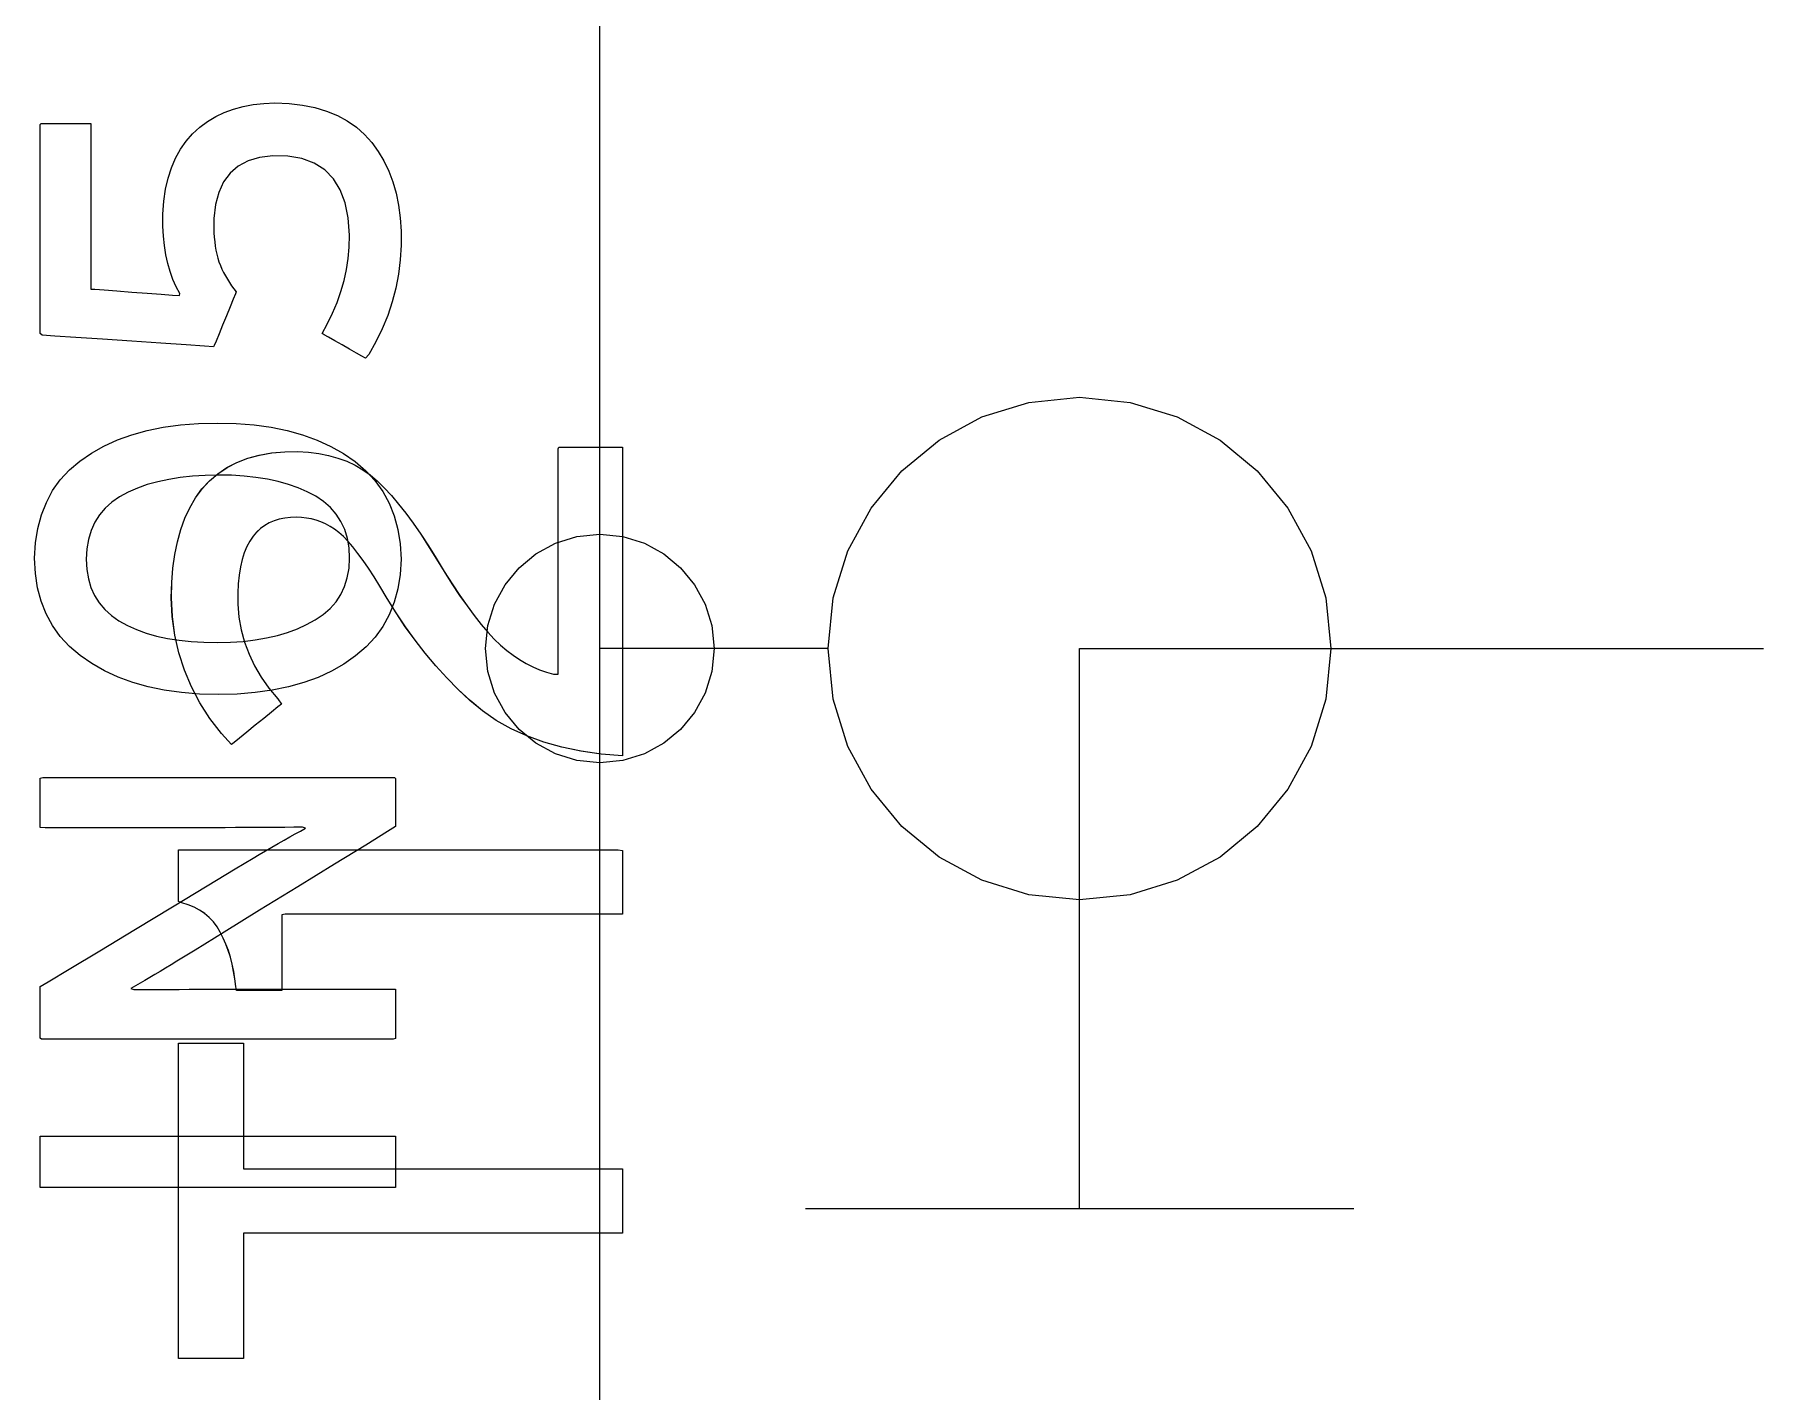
# Model space of a CAD drawing. Extents: x 1 to 47.7, y 0.2 to 35.
# Drawn here: x 36.3259 to 36.7042, y 10.5767 to 10.8737 of the extents above; entities that cross this region are included whole.
import ezdxf

# ---------------------------------------------------------------- set-up
doc = ezdxf.new("R2010")
doc.units = 0
doc.header["$MEASUREMENT"] = 0
for name, color, linetype in [('7_2___8__INDEPENDENT_INPUT', 7, 'CONTINUOUS'), ('7_3___8__OPTOISO_INDEPENDE', 7, 'CONTINUOUS'), ('7_4___24__OPTOISO_INDEPEND', 7, 'CONTINUOUS'), ('7_6____8__INDEPENDENT_INPU', 7, 'CONTINUOUS'), ('7_7____8__OPTOISO_INDEPEND', 7, 'CONTINUOUS')]:
    doc.layers.add(name, color=color, linetype=linetype)

msp = doc.modelspace()

# ---------------------------------------------------------------- linework, layer by layer
at = {"layer": '7_2___8__INDEPENDENT_INPUT'}
for points in [[(36.45455, 10.71583), (36.44989, 10.71623), (36.44547, 10.71687), (36.44128, 10.71774), (36.43733, 10.71885), (36.43363, 10.72019), (36.43016, 10.72177), (36.42692, 10.72359), (36.42393, 10.72564), (36.42118, 10.72793), (36.41858, 10.73037), (36.41609, 10.73291), (36.41368, 10.73554), (36.41137, 10.73828), (36.40915, 10.74112), (36.40703, 10.74406), (36.40499, 10.7471), (36.40305, 10.75024), (36.40144, 10.75299), (36.40018, 10.75502), (36.39896, 10.75689), (36.39778, 10.7586), (36.39664, 10.76014), (36.39554, 10.76153), (36.39448, 10.76275), (36.39347, 10.76381), (36.39249, 10.76471), (36.39153, 10.76542), (36.39055, 10.76603), (36.38955, 10.76656), (36.38854, 10.76701), (36.38751, 10.76738), (36.38646, 10.76766), (36.38539, 10.76787), (36.3843, 10.768), (36.38319, 10.76805), (36.38189, 10.76801), (36.38063, 10.76786), (36.37943, 10.76761), (36.3783, 10.76725), (36.37724, 10.76679), (36.37625, 10.76622), (36.37533, 10.76555), (36.37448, 10.76477), (36.37369, 10.76387), (36.37296, 10.76281), (36.37232, 10.76161), (36.37176, 10.76027), (36.3713, 10.75879), (36.37092, 10.75716), (36.37064, 10.75539), (36.37045, 10.75348), (36.37034, 10.75143), (36.37035, 10.74902), (36.37061, 10.74618), (36.37111, 10.74341), (36.37185, 10.74071), (36.37282, 10.73808), (36.37403, 10.73552), (36.37548, 10.73304), (36.37717, 10.73062), (36.3791, 10.72828), (36.3799, 10.72716), (36.37911, 10.72652), (36.37776, 10.72542), (36.37606, 10.72403), (36.37418, 10.72251), (36.37234, 10.72101), (36.37073, 10.7197), (36.36955, 10.71874), (36.36899, 10.71828), (36.36678, 10.72073), (36.36426, 10.72402), (36.36207, 10.72742), (36.36021, 10.73095), (36.35867, 10.7346), (36.35747, 10.73838), (36.35659, 10.74227), (36.35603, 10.74629), (36.35581, 10.75043), (36.35589, 10.75375), (36.35614, 10.75689), (36.35655, 10.75987), (36.35713, 10.76268), (36.35788, 10.76533), (36.35879, 10.76781), (36.35986, 10.77012), (36.3611, 10.77226), (36.36252, 10.77424), (36.36417, 10.77601), (36.36599, 10.77757), (36.36799, 10.77891), (36.37017, 10.78004), (36.37253, 10.78094), (36.37507, 10.78164), (36.37778, 10.78211), (36.38067, 10.78237), (36.38344, 10.7824), (36.38581, 10.78227), (36.38807, 10.78199), (36.39023, 10.78157), (36.39227, 10.781), (36.3942, 10.78029), (36.39603, 10.77944), (36.39774, 10.77844), (36.39935, 10.77731), (36.40088, 10.77598), (36.40241, 10.77447), (36.40397, 10.77278), (36.40555, 10.77093), (36.40714, 10.7689), (36.40876, 10.76671), (36.4104, 10.76434), (36.41205, 10.76181), (36.41373, 10.7591), (36.4155, 10.75619), (36.41723, 10.75347), (36.41891, 10.75094), (36.42054, 10.74862), (36.42211, 10.74651), (36.42362, 10.74459), (36.42508, 10.74288), (36.42649, 10.74138), (36.42784, 10.74007), (36.42922, 10.73891), (36.43061, 10.73785), (36.43203, 10.7369), (36.43346, 10.73606), (36.43492, 10.73532), (36.4364, 10.73468), (36.4379, 10.73415), (36.43942, 10.73373), (36.44044, 10.73372), (36.44044, 10.73661), (36.44044, 10.7422), (36.44044, 10.74962), (36.44044, 10.75796), (36.44044, 10.76636), (36.44044, 10.77392), (36.44044, 10.77976), (36.44044, 10.783), (36.44061, 10.78337), (36.44162, 10.78337), (36.44333, 10.78337), (36.44551, 10.78337), (36.4479, 10.78337), (36.45024, 10.78337), (36.45229, 10.78337), (36.4538, 10.78337), (36.45452, 10.78337), (36.45455, 10.78187), (36.45455, 10.77618), (36.45455, 10.76736), (36.45455, 10.75661), (36.45455, 10.74512), (36.45455, 10.73411), (36.45455, 10.72475), (36.45455, 10.71826)], [(36.45455, 10.68118), (36.4517, 10.68118), (36.44411, 10.68118), (36.43325, 10.68118), (36.42057, 10.68118), (36.40752, 10.68118), (36.39557, 10.68118), (36.38616, 10.68118), (36.38076, 10.68118), (36.38002, 10.68101), (36.38002, 10.6798), (36.38002, 10.6777), (36.38002, 10.67502), (36.38002, 10.6721), (36.38002, 10.66925), (36.38002, 10.66682), (36.38002, 10.66512), (36.38002, 10.66448), (36.37963, 10.66448), (36.37861, 10.66448), (36.37715, 10.66448), (36.37544, 10.66448), (36.37369, 10.66448), (36.37208, 10.66448), (36.37081, 10.66448), (36.37008, 10.66448), (36.36991, 10.66535), (36.36971, 10.66704), (36.36945, 10.66867), (36.36913, 10.67024), (36.36874, 10.67175), (36.36828, 10.67321), (36.36776, 10.67461), (36.36717, 10.67595), (36.36652, 10.67723), (36.36582, 10.67841), (36.36501, 10.67949), (36.36411, 10.68046), (36.36311, 10.68132), (36.362, 10.68207), (36.3608, 10.68272), (36.3595, 10.68326), (36.3581, 10.68369), (36.35737, 10.68398), (36.35737, 10.68481), (36.35737, 10.68624), (36.35737, 10.68807), (36.35737, 10.69007), (36.35737, 10.69201), (36.35737, 10.69367), (36.35737, 10.69484), (36.35737, 10.69527), (36.36109, 10.69527), (36.37098, 10.69527), (36.38514, 10.69527), (36.40168, 10.69527), (36.41869, 10.69527), (36.43427, 10.69527), (36.44654, 10.69527), (36.45358, 10.69527), (36.45455, 10.69513), (36.45455, 10.69411), (36.45455, 10.69233), (36.45455, 10.69007), (36.45455, 10.6876), (36.45455, 10.68521), (36.45455, 10.68315), (36.45455, 10.68172)]]:
    msp.add_lwpolyline(points, close=True, dxfattribs=at)
for points in [[(36.55459, 10.6168), (36.55459, 10.7393), (36.70423, 10.7393)], [(36.37161, 10.62549), (36.45455, 10.62549), (36.45455, 10.6114), (36.37161, 10.6114), (36.37161, 10.58393), (36.35737, 10.58393), (36.35737, 10.65298), (36.37161, 10.65298), (36.37161, 10.62549)], [(36.4946, 10.6168), (36.61459, 10.6168)]]:
    msp.add_lwpolyline(points, dxfattribs=at)
at = {"layer": '7_3___8__OPTOISO_INDEPENDE'}
for points in [[(36.45455, 10.71583), (36.44989, 10.71623), (36.44547, 10.71687), (36.44128, 10.71774), (36.43733, 10.71885), (36.43363, 10.72019), (36.43016, 10.72177), (36.42692, 10.72359), (36.42393, 10.72564), (36.42118, 10.72793), (36.41858, 10.73037), (36.41609, 10.73291), (36.41368, 10.73554), (36.41137, 10.73828), (36.40915, 10.74112), (36.40703, 10.74406), (36.40499, 10.7471), (36.40305, 10.75024), (36.40144, 10.75299), (36.40018, 10.75502), (36.39896, 10.75689), (36.39778, 10.7586), (36.39664, 10.76014), (36.39554, 10.76153), (36.39448, 10.76275), (36.39347, 10.76381), (36.39249, 10.76471), (36.39153, 10.76542), (36.39055, 10.76603), (36.38955, 10.76656), (36.38854, 10.76701), (36.38751, 10.76738), (36.38646, 10.76766), (36.38539, 10.76787), (36.3843, 10.768), (36.38319, 10.76805), (36.38189, 10.76801), (36.38063, 10.76786), (36.37943, 10.76761), (36.3783, 10.76725), (36.37724, 10.76679), (36.37625, 10.76622), (36.37533, 10.76555), (36.37448, 10.76477), (36.37369, 10.76387), (36.37296, 10.76281), (36.37232, 10.76161), (36.37176, 10.76027), (36.3713, 10.75879), (36.37092, 10.75716), (36.37064, 10.75539), (36.37045, 10.75348), (36.37034, 10.75143), (36.37035, 10.74902), (36.37061, 10.74618), (36.37111, 10.74341), (36.37185, 10.74071), (36.37282, 10.73808), (36.37403, 10.73552), (36.37548, 10.73304), (36.37717, 10.73062), (36.3791, 10.72828), (36.3799, 10.72716), (36.37911, 10.72652), (36.37776, 10.72542), (36.37606, 10.72403), (36.37418, 10.72251), (36.37234, 10.72101), (36.37073, 10.7197), (36.36955, 10.71874), (36.36899, 10.71828), (36.36678, 10.72073), (36.36426, 10.72402), (36.36207, 10.72742), (36.36021, 10.73095), (36.35867, 10.7346), (36.35747, 10.73838), (36.35659, 10.74227), (36.35603, 10.74629), (36.35581, 10.75043), (36.35589, 10.75375), (36.35614, 10.75689), (36.35655, 10.75987), (36.35713, 10.76268), (36.35788, 10.76533), (36.35879, 10.76781), (36.35986, 10.77012), (36.3611, 10.77226), (36.36252, 10.77424), (36.36417, 10.77601), (36.36599, 10.77757), (36.36799, 10.77891), (36.37017, 10.78004), (36.37253, 10.78094), (36.37507, 10.78164), (36.37778, 10.78211), (36.38067, 10.78237), (36.38344, 10.7824), (36.38581, 10.78227), (36.38807, 10.78199), (36.39023, 10.78157), (36.39227, 10.781), (36.3942, 10.78029), (36.39603, 10.77944), (36.39774, 10.77844), (36.39935, 10.77731), (36.40088, 10.77598), (36.40241, 10.77447), (36.40397, 10.77278), (36.40555, 10.77093), (36.40714, 10.7689), (36.40876, 10.76671), (36.4104, 10.76434), (36.41205, 10.76181), (36.41373, 10.7591), (36.4155, 10.75619), (36.41723, 10.75347), (36.41891, 10.75094), (36.42054, 10.74862), (36.42211, 10.74651), (36.42362, 10.74459), (36.42508, 10.74288), (36.42649, 10.74138), (36.42784, 10.74007), (36.42922, 10.73891), (36.43061, 10.73785), (36.43203, 10.7369), (36.43346, 10.73606), (36.43492, 10.73532), (36.4364, 10.73468), (36.4379, 10.73415), (36.43942, 10.73373), (36.44044, 10.73372), (36.44044, 10.73661), (36.44044, 10.7422), (36.44044, 10.74962), (36.44044, 10.75796), (36.44044, 10.76636), (36.44044, 10.77392), (36.44044, 10.77976), (36.44044, 10.783), (36.44061, 10.78337), (36.44162, 10.78337), (36.44333, 10.78337), (36.44551, 10.78337), (36.4479, 10.78337), (36.45024, 10.78337), (36.45229, 10.78337), (36.4538, 10.78337), (36.45452, 10.78337), (36.45455, 10.78187), (36.45455, 10.77618), (36.45455, 10.76736), (36.45455, 10.75661), (36.45455, 10.74512), (36.45455, 10.73411), (36.45455, 10.72475), (36.45455, 10.71826)], [(36.45455, 10.68118), (36.4517, 10.68118), (36.44411, 10.68118), (36.43325, 10.68118), (36.42057, 10.68118), (36.40752, 10.68118), (36.39557, 10.68118), (36.38616, 10.68118), (36.38076, 10.68118), (36.38002, 10.68101), (36.38002, 10.6798), (36.38002, 10.6777), (36.38002, 10.67502), (36.38002, 10.6721), (36.38002, 10.66925), (36.38002, 10.66682), (36.38002, 10.66512), (36.38002, 10.66448), (36.37963, 10.66448), (36.37861, 10.66448), (36.37715, 10.66448), (36.37544, 10.66448), (36.37369, 10.66448), (36.37208, 10.66448), (36.37081, 10.66448), (36.37008, 10.66448), (36.36991, 10.66535), (36.36971, 10.66704), (36.36945, 10.66867), (36.36913, 10.67024), (36.36874, 10.67175), (36.36828, 10.67321), (36.36776, 10.67461), (36.36717, 10.67595), (36.36652, 10.67723), (36.36582, 10.67841), (36.36501, 10.67949), (36.36411, 10.68046), (36.36311, 10.68132), (36.362, 10.68207), (36.3608, 10.68272), (36.3595, 10.68326), (36.3581, 10.68369), (36.35737, 10.68398), (36.35737, 10.68481), (36.35737, 10.68624), (36.35737, 10.68807), (36.35737, 10.69007), (36.35737, 10.69201), (36.35737, 10.69367), (36.35737, 10.69484), (36.35737, 10.69527), (36.36109, 10.69527), (36.37098, 10.69527), (36.38514, 10.69527), (36.40168, 10.69527), (36.41869, 10.69527), (36.43427, 10.69527), (36.44654, 10.69527), (36.45358, 10.69527), (36.45455, 10.69513), (36.45455, 10.69411), (36.45455, 10.69233), (36.45455, 10.69007), (36.45455, 10.6876), (36.45455, 10.68521), (36.45455, 10.68315), (36.45455, 10.68172)]]:
    msp.add_lwpolyline(points, close=True, dxfattribs=at)
for points in [[(36.55459, 10.6168), (36.55459, 10.7393), (36.70423, 10.7393)], [(36.37161, 10.62549), (36.45455, 10.62549), (36.45455, 10.6114), (36.37161, 10.6114), (36.37161, 10.58393), (36.35737, 10.58393), (36.35737, 10.65298), (36.37161, 10.65298), (36.37161, 10.62549)], [(36.4946, 10.6168), (36.61459, 10.6168)]]:
    msp.add_lwpolyline(points, dxfattribs=at)
at = {"layer": '7_4___24__OPTOISO_INDEPEND'}
for points in [[(36.49957, 10.73929), (36.44958, 10.73929), (36.4496, 11.03929)], [(36.49957, 10.43929), (36.44958, 10.43929), (36.44958, 10.73929)], [(36.60957, 10.73929), (36.70423, 10.73929)], [(36.40487, 10.62134), (36.32712, 10.62134), (36.32712, 10.63262), (36.40487, 10.63262), (36.40487, 10.62134)]]:
    msp.add_lwpolyline(points, dxfattribs=at)
for points in [[(36.37847, 10.8587), (36.38159, 10.85857), (36.38451, 10.85823), (36.38724, 10.85768), (36.38979, 10.85693), (36.39215, 10.85596), (36.39431, 10.85479), (36.39629, 10.85341), (36.39807, 10.85182), (36.39967, 10.85002), (36.40109, 10.84808), (36.40234, 10.846), (36.4034, 10.84378), (36.40429, 10.84143), (36.405, 10.83894), (36.40554, 10.83631), (36.4059, 10.83355), (36.40609, 10.83065), (36.40609, 10.82755), (36.40591, 10.82436), (36.40552, 10.82124), (36.40493, 10.81817), (36.40414, 10.81515), (36.40316, 10.8122), (36.40197, 10.8093), (36.40059, 10.80645), (36.39901, 10.80366), (36.39828, 10.80284), (36.39753, 10.80326), (36.39631, 10.80395), (36.3948, 10.80481), (36.39316, 10.80574), (36.39157, 10.80664), (36.3902, 10.80742), (36.38922, 10.80797), (36.3888, 10.80821), (36.38994, 10.8103), (36.39108, 10.81266), (36.39207, 10.81503), (36.39291, 10.81742), (36.3936, 10.81982), (36.39413, 10.82224), (36.39452, 10.82468), (36.39475, 10.82713), (36.39482, 10.82977), (36.39453, 10.83354), (36.39384, 10.83685), (36.39275, 10.8397), (36.39126, 10.84209), (36.38937, 10.84403), (36.38708, 10.8455), (36.38439, 10.84652), (36.3813, 10.84708), (36.37798, 10.84715), (36.37511, 10.84676), (36.3726, 10.846), (36.37045, 10.84485), (36.36867, 10.84332), (36.36724, 10.84142), (36.36618, 10.83913), (36.36548, 10.83646), (36.36513, 10.83341), (36.3651, 10.83135), (36.36514, 10.83031), (36.3652, 10.8293), (36.36529, 10.82832), (36.36542, 10.82738), (36.36557, 10.82646), (36.36576, 10.82557), (36.36598, 10.82472), (36.36623, 10.8239), (36.36654, 10.82311), (36.36688, 10.82233), (36.36725, 10.82158), (36.36765, 10.82083), (36.36806, 10.82011), (36.36851, 10.81939), (36.36897, 10.8187), (36.36947, 10.81801), (36.36998, 10.81734), (36.36981, 10.81691), (36.36934, 10.81575), (36.36866, 10.81409), (36.36786, 10.81213), (36.36703, 10.81009), (36.36626, 10.80817), (36.36562, 10.8066), (36.36521, 10.80559), (36.36503, 10.80533), (36.36309, 10.80546), (36.35903, 10.80574), (36.3535, 10.80611), (36.34719, 10.80654), (36.34077, 10.80698), (36.3349, 10.80737), (36.33028, 10.80769), (36.32756, 10.80787), (36.32712, 10.80825), (36.32712, 10.81125), (36.32712, 10.81667), (36.32712, 10.82369), (36.32712, 10.83148), (36.32712, 10.83923), (36.32712, 10.84611), (36.32712, 10.8513), (36.32712, 10.85399), (36.3273, 10.85418), (36.32817, 10.85418), (36.32957, 10.85418), (36.3313, 10.85418), (36.33318, 10.85418), (36.335, 10.85418), (36.33658, 10.85418), (36.3377, 10.85418), (36.33818, 10.85418), (36.33819, 10.85314), (36.33819, 10.84987), (36.33819, 10.845), (36.33819, 10.83916), (36.33819, 10.833), (36.33819, 10.82716), (36.33819, 10.82229), (36.33819, 10.81902), (36.3382, 10.81798), (36.33906, 10.81792), (36.34107, 10.81777), (36.34387, 10.81756), (36.34713, 10.81732), (36.35048, 10.81707), (36.35358, 10.81684), (36.35607, 10.81665), (36.35761, 10.81654), (36.35765, 10.81699), (36.35684, 10.81849), (36.35613, 10.82008), (36.35552, 10.82178), (36.35501, 10.82358), (36.3546, 10.82547), (36.35428, 10.82747), (36.35406, 10.82956), (36.35394, 10.83176), (36.35396, 10.83439), (36.35417, 10.83718), (36.35456, 10.8398), (36.35511, 10.84225), (36.35584, 10.84453), (36.35674, 10.84664), (36.35781, 10.84858), (36.35906, 10.85035), (36.36047, 10.85195), (36.36204, 10.85337), (36.36372, 10.85462), (36.36551, 10.8557), (36.3674, 10.85661), (36.3694, 10.85736), (36.37151, 10.85795), (36.37372, 10.85836), (36.37605, 10.85861)], [(36.55455, 10.7943), (36.56564, 10.79318), (36.57596, 10.78998), (36.58531, 10.78491), (36.59345, 10.7782), (36.60017, 10.77006), (36.60524, 10.76071), (36.60845, 10.75038), (36.60957, 10.73929), (36.60845, 10.7282), (36.60524, 10.71788), (36.60017, 10.70854), (36.59345, 10.7004), (36.58531, 10.69369), (36.57596, 10.68862), (36.56564, 10.68542), (36.55455, 10.6843), (36.54347, 10.68542), (36.53315, 10.68862), (36.52381, 10.69369), (36.51568, 10.7004), (36.50896, 10.70854), (36.50389, 10.71788), (36.50068, 10.7282), (36.49957, 10.73929), (36.50068, 10.75038), (36.50389, 10.76071), (36.50896, 10.77006), (36.51568, 10.7782), (36.52381, 10.78491), (36.53315, 10.78998), (36.54347, 10.79318)], [(36.36586, 10.78866), (36.36998, 10.78855), (36.3739, 10.78824), (36.37764, 10.78772), (36.38118, 10.78699), (36.38454, 10.78605), (36.3877, 10.7849), (36.39068, 10.78355), (36.39346, 10.78199), (36.39604, 10.78021), (36.39835, 10.77823), (36.40035, 10.77606), (36.40206, 10.77369), (36.40347, 10.77111), (36.40458, 10.76834), (36.40539, 10.76538), (36.4059, 10.76221), (36.40611, 10.75884), (36.4059, 10.75552), (36.4054, 10.75239), (36.40459, 10.74945), (36.4035, 10.74671), (36.4021, 10.74416), (36.40041, 10.7418), (36.39842, 10.73965), (36.39614, 10.73768), (36.39359, 10.73592), (36.39085, 10.73435), (36.38791, 10.733), (36.38477, 10.73185), (36.38143, 10.73092), (36.37789, 10.73019), (36.37415, 10.72966), (36.37021, 10.72935), (36.36608, 10.72925), (36.36194, 10.72935), (36.35801, 10.72967), (36.35426, 10.7302), (36.35071, 10.73094), (36.34735, 10.73189), (36.34418, 10.73305), (36.34121, 10.73442), (36.33842, 10.736), (36.33583, 10.73779), (36.33352, 10.73978), (36.33151, 10.74196), (36.32981, 10.74433), (36.32841, 10.74689), (36.32732, 10.74964), (36.32653, 10.75259), (36.32605, 10.75573), (36.32587, 10.75906), (36.32607, 10.76242), (36.32657, 10.76558), (36.32736, 10.76854), (36.32845, 10.7713), (36.32983, 10.77386), (36.33151, 10.77622), (36.33348, 10.77838), (36.33575, 10.78033), (36.3383, 10.78208), (36.34105, 10.78362), (36.344, 10.78495), (36.34714, 10.78608), (36.35049, 10.78701), (36.35404, 10.78773), (36.35778, 10.78824), (36.36172, 10.78855)], [(36.36608, 10.77726), (36.36318, 10.7772), (36.36041, 10.77703), (36.35776, 10.77674), (36.35523, 10.77633), (36.35283, 10.77581), (36.35054, 10.77517), (36.34838, 10.77441), (36.34634, 10.77354), (36.34444, 10.77253), (36.34275, 10.77136), (36.34129, 10.77004), (36.34005, 10.76856), (36.33903, 10.76693), (36.33823, 10.76514), (36.33765, 10.7632), (36.33729, 10.7611), (36.33716, 10.75884), (36.33729, 10.75663), (36.33764, 10.75457), (36.33821, 10.75266), (36.339, 10.7509), (36.34001, 10.74929), (36.34124, 10.74783), (36.34268, 10.74652), (36.34434, 10.74537), (36.34621, 10.74435), (36.3482, 10.74346), (36.35033, 10.74269), (36.35259, 10.74204), (36.35498, 10.74151), (36.3575, 10.74111), (36.36016, 10.74083), (36.36294, 10.74067), (36.36586, 10.74064), (36.36874, 10.7407), (36.37149, 10.74088), (36.37412, 10.74119), (36.37663, 10.74162), (36.37901, 10.74217), (36.38126, 10.74284), (36.38339, 10.74364), (36.3854, 10.74456), (36.38731, 10.74559), (36.38905, 10.74675), (36.39057, 10.74806), (36.39185, 10.74953), (36.3929, 10.75114), (36.39373, 10.75289), (36.39432, 10.7548), (36.39469, 10.75686), (36.39483, 10.75906), (36.39469, 10.76131), (36.39433, 10.7634), (36.39374, 10.76533), (36.39292, 10.76711), (36.39188, 10.76873), (36.39062, 10.7702), (36.38912, 10.7715), (36.3874, 10.77265), (36.38552, 10.77363), (36.38354, 10.77448), (36.38143, 10.77522), (36.37919, 10.77584), (36.37682, 10.77635), (36.37433, 10.77675), (36.37171, 10.77704), (36.36896, 10.77721)], [(36.44958, 10.7643), (36.45462, 10.76379), (36.45932, 10.76233), (36.46356, 10.76003), (36.46726, 10.75697), (36.47031, 10.75328), (36.47262, 10.74903), (36.47407, 10.74435), (36.47458, 10.73932), (36.47407, 10.73427), (36.47262, 10.72957), (36.47031, 10.72532), (36.46726, 10.72162), (36.46356, 10.71857), (36.45932, 10.71627), (36.45462, 10.71481), (36.44958, 10.7143), (36.44455, 10.71481), (36.43985, 10.71627), (36.43561, 10.71857), (36.43191, 10.72162), (36.42886, 10.72532), (36.42655, 10.72957), (36.4251, 10.73427), (36.42459, 10.73932), (36.4251, 10.74435), (36.42655, 10.74903), (36.42886, 10.75328), (36.43191, 10.75697), (36.43561, 10.76003), (36.43985, 10.76233), (36.44455, 10.76379)], [(36.40487, 10.70033), (36.40309, 10.69924), (36.39834, 10.69631), (36.39151, 10.69211), (36.38348, 10.68716), (36.37513, 10.68203), (36.36735, 10.67724), (36.36102, 10.67334), (36.35704, 10.67089), (36.35575, 10.6701), (36.35453, 10.66937), (36.35335, 10.66866), (36.3522, 10.66798), (36.35108, 10.66732), (36.35, 10.66668), (36.34895, 10.66607), (36.34794, 10.66548), (36.34697, 10.66492), (36.3476, 10.66469), (36.34947, 10.66469), (36.35139, 10.66469), (36.35338, 10.6647), (36.35543, 10.66471), (36.35754, 10.66473), (36.35971, 10.66474), (36.36194, 10.66477), (36.36422, 10.66479), (36.36565, 10.66479), (36.36927, 10.66479), (36.37471, 10.66479), (36.38126, 10.66479), (36.38817, 10.66479), (36.39471, 10.66479), (36.40015, 10.66479), (36.40377, 10.66479), (36.40487, 10.66479), (36.40487, 10.66428), (36.40487, 10.66313), (36.40487, 10.66155), (36.40487, 10.65972), (36.40487, 10.65785), (36.40487, 10.65614), (36.40487, 10.65478), (36.40487, 10.65397), (36.40432, 10.65384), (36.39928, 10.65384), (36.39012, 10.65384), (36.37823, 10.65384), (36.36504, 10.65384), (36.35194, 10.65384), (36.34036, 10.65384), (36.3317, 10.65384), (36.32737, 10.65384), (36.32712, 10.65406), (36.32712, 10.655), (36.32712, 10.65649), (36.32712, 10.65833), (36.32712, 10.6603), (36.32712, 10.6622), (36.32712, 10.66381), (36.32712, 10.66493), (36.32712, 10.66535), (36.32885, 10.6664), (36.33347, 10.66918), (36.34012, 10.67319), (36.34794, 10.6779), (36.35606, 10.6828), (36.36364, 10.68737), (36.36979, 10.69108), (36.37368, 10.69342), (36.375, 10.69422), (36.37644, 10.69506), (36.37783, 10.69587), (36.37918, 10.69664), (36.38047, 10.69738), (36.38171, 10.69808), (36.3829, 10.69875), (36.38405, 10.69938), (36.38514, 10.69998), (36.38452, 10.70021), (36.38259, 10.70019), (36.38061, 10.70017), (36.37857, 10.70015), (36.37648, 10.70014), (36.37434, 10.70013), (36.37214, 10.70012), (36.36988, 10.70012), (36.36758, 10.70011), (36.36615, 10.70011), (36.36255, 10.70011), (36.35713, 10.70011), (36.35062, 10.70011), (36.34374, 10.70011), (36.33723, 10.70011), (36.33181, 10.70011), (36.32821, 10.70011), (36.32712, 10.70012), (36.32712, 10.70063), (36.32712, 10.70178), (36.32712, 10.70336), (36.32712, 10.70519), (36.32712, 10.70706), (36.32712, 10.70877), (36.32712, 10.71013), (36.32712, 10.71094), (36.32767, 10.71107), (36.3327, 10.71107), (36.34187, 10.71107), (36.35376, 10.71107), (36.36695, 10.71107), (36.38004, 10.71107), (36.39163, 10.71107), (36.40029, 10.71107), (36.40462, 10.71107), (36.40487, 10.71087), (36.40487, 10.70999), (36.40487, 10.7086), (36.40487, 10.70688), (36.40487, 10.70504), (36.40487, 10.70327), (36.40487, 10.70177), (36.40487, 10.70072)]]:
    msp.add_lwpolyline(points, close=True, dxfattribs=at)
at = {"layer": '7_6____8__INDEPENDENT_INPU'}
for points in [[(36.45454, 10.71583), (36.44988, 10.71623), (36.44545, 10.71687), (36.44127, 10.71774), (36.43732, 10.71885), (36.43361, 10.72019), (36.43014, 10.72177), (36.42691, 10.72359), (36.42392, 10.72564), (36.42116, 10.72793), (36.41857, 10.73037), (36.41607, 10.73291), (36.41367, 10.73554), (36.41135, 10.73828), (36.40914, 10.74112), (36.40701, 10.74406), (36.40498, 10.7471), (36.40304, 10.75024), (36.40143, 10.75299), (36.40017, 10.75502), (36.39895, 10.75689), (36.39777, 10.7586), (36.39663, 10.76014), (36.39553, 10.76153), (36.39447, 10.76275), (36.39345, 10.76381), (36.39248, 10.76471), (36.39151, 10.76542), (36.39053, 10.76603), (36.38954, 10.76656), (36.38852, 10.76701), (36.38749, 10.76738), (36.38644, 10.76766), (36.38537, 10.76787), (36.38429, 10.768), (36.38318, 10.76805), (36.38188, 10.76801), (36.38061, 10.76786), (36.37942, 10.76761), (36.37829, 10.76725), (36.37723, 10.76679), (36.37624, 10.76622), (36.37532, 10.76555), (36.37446, 10.76477), (36.37368, 10.76387), (36.37295, 10.76281), (36.3723, 10.76161), (36.37175, 10.76027), (36.37128, 10.75879), (36.37091, 10.75716), (36.37063, 10.75539), (36.37043, 10.75348), (36.37033, 10.75143), (36.37034, 10.74902), (36.3706, 10.74618), (36.3711, 10.74341), (36.37183, 10.74071), (36.37281, 10.73808), (36.37402, 10.73552), (36.37547, 10.73304), (36.37716, 10.73062), (36.37909, 10.72828), (36.37989, 10.72716), (36.3791, 10.72652), (36.37775, 10.72542), (36.37604, 10.72403), (36.37417, 10.72251), (36.37233, 10.72101), (36.37072, 10.7197), (36.36953, 10.71874), (36.36897, 10.71828), (36.36677, 10.72073), (36.36425, 10.72402), (36.36206, 10.72742), (36.3602, 10.73095), (36.35866, 10.7346), (36.35745, 10.73838), (36.35657, 10.74227), (36.35602, 10.74629), (36.35579, 10.75043), (36.35588, 10.75375), (36.35613, 10.75689), (36.35654, 10.75987), (36.35712, 10.76268), (36.35786, 10.76533), (36.35877, 10.76781), (36.35985, 10.77012), (36.36109, 10.77226), (36.36251, 10.77424), (36.36416, 10.77601), (36.36598, 10.77757), (36.36798, 10.77891), (36.37016, 10.78004), (36.37252, 10.78094), (36.37505, 10.78164), (36.37776, 10.78211), (36.38066, 10.78237), (36.38343, 10.7824), (36.3858, 10.78227), (36.38806, 10.78199), (36.39021, 10.78157), (36.39226, 10.781), (36.39419, 10.78029), (36.39601, 10.77944), (36.39773, 10.77844), (36.39934, 10.77731), (36.40086, 10.77598), (36.4024, 10.77447), (36.40396, 10.77278), (36.40553, 10.77093), (36.40713, 10.7689), (36.40875, 10.76671), (36.41038, 10.76434), (36.41204, 10.76181), (36.41371, 10.7591), (36.41549, 10.75619), (36.41722, 10.75347), (36.4189, 10.75094), (36.42052, 10.74862), (36.42209, 10.74651), (36.42361, 10.74459), (36.42507, 10.74288), (36.42648, 10.74138), (36.42783, 10.74007), (36.4292, 10.73891), (36.4306, 10.73785), (36.43201, 10.7369), (36.43345, 10.73606), (36.43491, 10.73532), (36.43639, 10.73468), (36.43788, 10.73415), (36.43941, 10.73373), (36.44043, 10.73372), (36.44043, 10.73661), (36.44043, 10.7422), (36.44043, 10.74962), (36.44043, 10.75796), (36.44043, 10.76636), (36.44043, 10.77392), (36.44043, 10.77976), (36.44043, 10.783), (36.44059, 10.78337), (36.4416, 10.78337), (36.44332, 10.78337), (36.4455, 10.78337), (36.44788, 10.78337), (36.45023, 10.78337), (36.45228, 10.78337), (36.45379, 10.78337), (36.45451, 10.78337), (36.45454, 10.78187), (36.45454, 10.77618), (36.45454, 10.76736), (36.45454, 10.75661), (36.45454, 10.74512), (36.45454, 10.73411), (36.45454, 10.72475), (36.45454, 10.71826)], [(36.45454, 10.68118), (36.45168, 10.68118), (36.4441, 10.68118), (36.43324, 10.68118), (36.42055, 10.68118), (36.40751, 10.68118), (36.39555, 10.68118), (36.38615, 10.68118), (36.38075, 10.68118), (36.38, 10.68101), (36.38, 10.6798), (36.38, 10.6777), (36.38, 10.67502), (36.38, 10.6721), (36.38, 10.66925), (36.38, 10.66682), (36.38, 10.66512), (36.38, 10.66448), (36.37962, 10.66448), (36.3786, 10.66448), (36.37714, 10.66448), (36.37543, 10.66448), (36.37367, 10.66448), (36.37206, 10.66448), (36.3708, 10.66448), (36.37007, 10.66448), (36.3699, 10.66535), (36.3697, 10.66704), (36.36944, 10.66867), (36.36912, 10.67024), (36.36872, 10.67175), (36.36827, 10.67321), (36.36775, 10.67461), (36.36716, 10.67595), (36.36651, 10.67723), (36.3658, 10.67841), (36.365, 10.67949), (36.3641, 10.68046), (36.36309, 10.68132), (36.36199, 10.68207), (36.36079, 10.68272), (36.35949, 10.68326), (36.35809, 10.68369), (36.35735, 10.68398), (36.35735, 10.68481), (36.35735, 10.68624), (36.35735, 10.68807), (36.35735, 10.69007), (36.35735, 10.69201), (36.35735, 10.69367), (36.35735, 10.69484), (36.35735, 10.69527), (36.36107, 10.69527), (36.37096, 10.69527), (36.38513, 10.69527), (36.40166, 10.69527), (36.41867, 10.69527), (36.43426, 10.69527), (36.44652, 10.69527), (36.45357, 10.69527), (36.45454, 10.69513), (36.45454, 10.69411), (36.45454, 10.69233), (36.45454, 10.69007), (36.45454, 10.6876), (36.45454, 10.68521), (36.45454, 10.68315), (36.45454, 10.68172)]]:
    msp.add_lwpolyline(points, close=True, dxfattribs=at)
for points in [[(36.55459, 10.6168), (36.55459, 10.7393), (36.70423, 10.7393)], [(36.3716, 10.62549), (36.45454, 10.62549), (36.45454, 10.6114), (36.3716, 10.6114), (36.3716, 10.58393), (36.35735, 10.58393), (36.35735, 10.65298), (36.3716, 10.65298), (36.3716, 10.62549)], [(36.4946, 10.6168), (36.61459, 10.6168)]]:
    msp.add_lwpolyline(points, dxfattribs=at)
at = {"layer": '7_7____8__OPTOISO_INDEPEND'}
for points in [[(36.45455, 10.71583), (36.44989, 10.71623), (36.44547, 10.71687), (36.44128, 10.71774), (36.43733, 10.71885), (36.43363, 10.72019), (36.43016, 10.72177), (36.42692, 10.72359), (36.42393, 10.72564), (36.42118, 10.72793), (36.41858, 10.73037), (36.41609, 10.73291), (36.41368, 10.73554), (36.41137, 10.73828), (36.40915, 10.74112), (36.40703, 10.74406), (36.40499, 10.7471), (36.40305, 10.75024), (36.40144, 10.75299), (36.40018, 10.75502), (36.39896, 10.75689), (36.39778, 10.7586), (36.39664, 10.76014), (36.39554, 10.76153), (36.39448, 10.76275), (36.39347, 10.76381), (36.39249, 10.76471), (36.39153, 10.76542), (36.39055, 10.76603), (36.38955, 10.76656), (36.38854, 10.76701), (36.38751, 10.76738), (36.38646, 10.76766), (36.38539, 10.76787), (36.3843, 10.768), (36.38319, 10.76805), (36.38189, 10.76801), (36.38063, 10.76786), (36.37943, 10.76761), (36.3783, 10.76725), (36.37724, 10.76679), (36.37625, 10.76622), (36.37533, 10.76555), (36.37448, 10.76477), (36.37369, 10.76387), (36.37296, 10.76281), (36.37232, 10.76161), (36.37176, 10.76027), (36.3713, 10.75879), (36.37092, 10.75716), (36.37064, 10.75539), (36.37045, 10.75348), (36.37034, 10.75143), (36.37035, 10.74902), (36.37061, 10.74618), (36.37111, 10.74341), (36.37185, 10.74071), (36.37282, 10.73808), (36.37403, 10.73552), (36.37548, 10.73304), (36.37717, 10.73062), (36.3791, 10.72828), (36.3799, 10.72716), (36.37911, 10.72652), (36.37776, 10.72542), (36.37606, 10.72403), (36.37418, 10.72251), (36.37234, 10.72101), (36.37073, 10.7197), (36.36955, 10.71874), (36.36899, 10.71828), (36.36678, 10.72073), (36.36426, 10.72402), (36.36207, 10.72742), (36.36021, 10.73095), (36.35867, 10.7346), (36.35747, 10.73838), (36.35659, 10.74227), (36.35603, 10.74629), (36.35581, 10.75043), (36.35589, 10.75375), (36.35614, 10.75689), (36.35655, 10.75987), (36.35713, 10.76268), (36.35788, 10.76533), (36.35879, 10.76781), (36.35986, 10.77012), (36.3611, 10.77226), (36.36252, 10.77424), (36.36417, 10.77601), (36.36599, 10.77757), (36.36799, 10.77891), (36.37017, 10.78004), (36.37253, 10.78094), (36.37507, 10.78164), (36.37778, 10.78211), (36.38067, 10.78237), (36.38344, 10.7824), (36.38581, 10.78227), (36.38807, 10.78199), (36.39023, 10.78157), (36.39227, 10.781), (36.3942, 10.78029), (36.39603, 10.77944), (36.39774, 10.77844), (36.39935, 10.77731), (36.40088, 10.77598), (36.40241, 10.77447), (36.40397, 10.77278), (36.40555, 10.77093), (36.40714, 10.7689), (36.40876, 10.76671), (36.4104, 10.76434), (36.41205, 10.76181), (36.41373, 10.7591), (36.4155, 10.75619), (36.41723, 10.75347), (36.41891, 10.75094), (36.42054, 10.74862), (36.42211, 10.74651), (36.42362, 10.74459), (36.42508, 10.74288), (36.42649, 10.74138), (36.42784, 10.74007), (36.42922, 10.73891), (36.43061, 10.73785), (36.43203, 10.7369), (36.43346, 10.73606), (36.43492, 10.73532), (36.4364, 10.73468), (36.4379, 10.73415), (36.43942, 10.73373), (36.44044, 10.73372), (36.44044, 10.73661), (36.44044, 10.7422), (36.44044, 10.74962), (36.44044, 10.75796), (36.44044, 10.76636), (36.44044, 10.77392), (36.44044, 10.77976), (36.44044, 10.783), (36.44061, 10.78337), (36.44162, 10.78337), (36.44333, 10.78337), (36.44551, 10.78337), (36.4479, 10.78337), (36.45024, 10.78337), (36.45229, 10.78337), (36.4538, 10.78337), (36.45452, 10.78337), (36.45455, 10.78187), (36.45455, 10.77618), (36.45455, 10.76736), (36.45455, 10.75661), (36.45455, 10.74512), (36.45455, 10.73411), (36.45455, 10.72475), (36.45455, 10.71826)], [(36.45455, 10.68118), (36.4517, 10.68118), (36.44411, 10.68118), (36.43325, 10.68118), (36.42057, 10.68118), (36.40752, 10.68118), (36.39557, 10.68118), (36.38616, 10.68118), (36.38076, 10.68118), (36.38002, 10.68101), (36.38002, 10.6798), (36.38002, 10.6777), (36.38002, 10.67502), (36.38002, 10.6721), (36.38002, 10.66925), (36.38002, 10.66682), (36.38002, 10.66512), (36.38002, 10.66448), (36.37963, 10.66448), (36.37861, 10.66448), (36.37715, 10.66448), (36.37544, 10.66448), (36.37369, 10.66448), (36.37208, 10.66448), (36.37081, 10.66448), (36.37008, 10.66448), (36.36991, 10.66535), (36.36971, 10.66704), (36.36945, 10.66867), (36.36913, 10.67024), (36.36874, 10.67175), (36.36828, 10.67321), (36.36776, 10.67461), (36.36717, 10.67595), (36.36652, 10.67723), (36.36582, 10.67841), (36.36501, 10.67949), (36.36411, 10.68046), (36.36311, 10.68132), (36.362, 10.68207), (36.3608, 10.68272), (36.3595, 10.68326), (36.3581, 10.68369), (36.35737, 10.68398), (36.35737, 10.68481), (36.35737, 10.68624), (36.35737, 10.68807), (36.35737, 10.69007), (36.35737, 10.69201), (36.35737, 10.69367), (36.35737, 10.69484), (36.35737, 10.69527), (36.36109, 10.69527), (36.37098, 10.69527), (36.38514, 10.69527), (36.40168, 10.69527), (36.41869, 10.69527), (36.43427, 10.69527), (36.44654, 10.69527), (36.45358, 10.69527), (36.45455, 10.69513), (36.45455, 10.69411), (36.45455, 10.69233), (36.45455, 10.69007), (36.45455, 10.6876), (36.45455, 10.68521), (36.45455, 10.68315), (36.45455, 10.68172)]]:
    msp.add_lwpolyline(points, close=True, dxfattribs=at)
for points in [[(36.55459, 10.6168), (36.55459, 10.7393), (36.70423, 10.7393)], [(36.37161, 10.62549), (36.45455, 10.62549), (36.45455, 10.6114), (36.37161, 10.6114), (36.37161, 10.58393), (36.35737, 10.58393), (36.35737, 10.65298), (36.37161, 10.65298), (36.37161, 10.62549)], [(36.4946, 10.6168), (36.61459, 10.6168)]]:
    msp.add_lwpolyline(points, dxfattribs=at)

doc.saveas('drawing.dxf')
